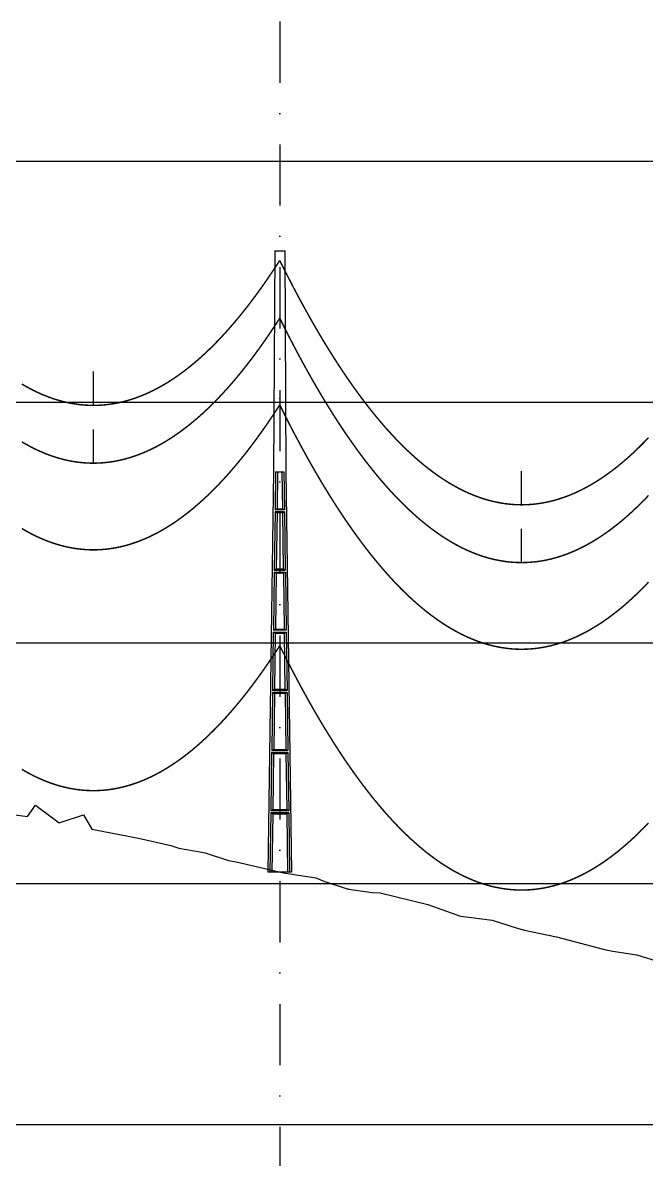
# Model space of a CAD drawing. Header units: metres. Extents: x -121 to 9872, y 3505 to 10721.
# Drawn here: x 3077.9 to 3207.4, y 6569.7 to 6805.7 of the extents above; entities that cross this region are included whole.
import ezdxf

# ---------------------------------------------------------------- set-up
doc = ezdxf.new("R2010")
doc.units = ezdxf.units.M
doc.header["$PDMODE"] = 2
doc.linetypes.add('DASHDOT', pattern=[25.4, 12.7, -6.35, 0, -6.35])
doc.linetypes.add('DASHED', pattern=[0.75, 0.5, -0.25])
for name, color, linetype in [('C-ROAD-PROF', 2, 'DASHED'), ('CON-EOL- FO', 101, 'Continuous'), ('CON-EOL- PROJEÇÃO', 22, 'Continuous'), ('CON-EOL-CA ARBUTUS', 144, 'Continuous'), ('cotas', 7, 'Continuous'), ('GRID', 253, 'Continuous'), ('POSTE DT', 7, 'Continuous')]:
    doc.layers.add(name, color=color, linetype=linetype)
doc.styles.get("Standard").update_dxf_attribs({"font": 'arial.ttf'})
doc.dimstyles.new('ISO-25', dxfattribs={"dimtxt": 2.5, "dimasz": 2.5, "dimexe": 1.25, "dimexo": 0.625, "dimtad": 1, "dimzin": 1, "dimtxsty": 'Standard', "dimcen": 2.5, "dimaunit": 1, "dimadec": 3, "dimazin": 3, "dimtfac": 1, "dimtmove": 0, "dimatfit": 3, "dimfxlon": 1, "dimarcsym": 0})

# ---------------------------------------------------------------- blocks, each defined once
blk = doc.blocks.new('*U10')
at = {"layer": 'POSTE DT', "extrusion": (0, 1, 0)}
for p, q in [((-3.31, 406.59), (-4.05, 262)), ((-3.31, 406.59), (3.31, 406.59)), ((3.31, 406.59), (4.06, 262)), ((-4.05, 262), (-7.72, 0)), ((-4.05, 262), (-4.05, 262)), ((-2.73, 262), (-3.08, 237.05)), ((-2.73, 262), (2.75, 262)), ((-1.42, 262), (-1.77, 237.57)), ((1.43, 262), (1.77, 237.57)), ((2.75, 262), (3.1, 237.05)), ((4.06, 262), (7.72, 0)), ((-3.1, 235.74), (-3.63, 197.65)), ((3.11, 235.73), (-3.1, 235.74)), ((3.1, 237.05), (-3.08, 237.05)), ((-1.8, 235.21), (-2.32, 198.19)), ((1.8, 235.21), (2.32, 198.19)), ((3.11, 235.73), (3.65, 197.65)), ((-3.65, 196.34), (-4.19, 158.25)), ((-2.35, 195.8), (-2.87, 158.8)), ((2.35, 195.8), (2.87, 158.8)), ((3.66, 196.34), (4.2, 158.25)), ((-4.21, 156.94), (-4.74, 118.85)), ((-2.9, 156.39), (-3.42, 119.41)), ((2.91, 156.39), (3.42, 119.41)), ((4.21, 156.94), (4.75, 118.85)), ((-4.76, 117.54), (-5.29, 79.45)), ((4.77, 117.54), (-4.76, 117.54)), ((4.75, 118.85), (-4.74, 118.85)), ((-3.46, 116.98), (-3.97, 80.02)), ((3.46, 116.98), (3.98, 80.02)), ((4.77, 117.54), (5.3, 79.45)), ((-5.31, 78.14), (-5.85, 40.06)), ((5.32, 78.14), (-5.31, 78.14)), ((5.3, 79.45), (-5.29, 79.45)), ((-4.01, 77.57), (-4.53, 40.63)), ((4.01, 77.57), (4.53, 40.63)), ((5.32, 78.14), (5.85, 40.06)), ((-5.86, 38.74), (-6.41, 0)), ((5.87, 38.74), (-5.86, 38.74)), ((5.85, 40.06), (-5.85, 40.06)), ((-4.56, 38.17), (-5.1, 0)), ((4.56, 38.17), (5.1, 0)), ((5.87, 38.74), (6.41, 0)), ((-6.41, 0), (-7.72, 0)), ((-5.1, 0), (-6.41, 0)), ((5.1, 0), (-5.1, 0)), ((6.41, 0), (5.1, 0)), ((7.72, 0), (6.41, 0))]:
    blk.add_line(p, q, dxfattribs=at)
at = {"layer": 'POSTE DT', "ltscale": 3}
for points in [[(-3.65, 196.34), (3.66, 196.34)], [(-3.63, 197.65), (3.65, 197.65)], [(-4.21, 156.94), (4.21, 156.94)], [(4.2, 158.25), (-4.19, 158.25)]]:
    blk.add_lwpolyline(points, dxfattribs=at)
at = {"layer": 'POSTE DT'}
for points, knots in [([(0.25, 309.94), (0.25, 309.93), (0.25, 309.93), (0.25, 309.92), (0.25, 309.91), (0.25, 309.9), (0.25, 309.89), (0.24, 309.85), (0.22, 309.82), (0.19, 309.77), (0.16, 309.74), (0.11, 309.71), (0.08, 309.7), (0.01, 309.68), (-0.02, 309.68), (-0.08, 309.7), (-0.11, 309.71), (-0.16, 309.74), (-0.18, 309.76), (-0.21, 309.8), (-0.22, 309.82), (-0.24, 309.85), (-0.24, 309.87), (-0.25, 309.89), (-0.25, 309.9), (-0.25, 309.92), (-0.25, 309.92), (-0.25, 309.93), (-0.25, 309.94), (-0.25, 309.95), (-0.25, 309.95), (-0.25, 309.96), (-0.25, 309.97), (-0.24, 310), (-0.23, 310.02), (-0.21, 310.07), (-0.2, 310.09), (-0.15, 310.14), (-0.13, 310.15), (-0.07, 310.18), (-0.03, 310.19), (0.03, 310.19), (0.06, 310.18), (0.12, 310.16), (0.14, 310.14), (0.18, 310.11), (0.2, 310.09), (0.21, 310.06), (0.22, 310.05), (0.23, 310.04), (0.24, 310.01), (0.24, 309.99), (0.25, 309.97), (0.25, 309.96), (0.25, 309.95), (0.25, 309.94), (0.25, 309.94), (0.25, 309.94), (0.25, 309.94)], [-54.728303, -54.728303, -54.728303, -54.728303, -54.309038, -54.309038, -53.647169, -53.647169, -52.532885, -52.532885, -48.86224, -48.86224, -45.282765, -45.282765, -41.52867, -41.52867, -37.867486, -37.867486, -34.454589, -34.454589, -31.301423, -31.301423, -28.48103, -28.48103, -26.961755, -26.961755, -25.7544, -25.7544, -25.136228, -25.136228, -24.64409, -24.64409, -24.094201, -24.094201, -23.191199, -23.191199, -20.494482, -20.494482, -17.342863, -17.342863, -13.645538, -13.645538, -9.835989, -9.835989, -6.296781, -6.296781, -3.005029, -3.005029, 0, 0, 0, 1.527594, 1.527594, 3.697216, 3.697216, 4.489727, 4.489727, 5.01438, 5.01438, 5.095313, 5.095313, 5.095313, 5.095313]), ([(-3.1, 235.74), (-2.88, 235.65), (-2.67, 235.56), (-2.23, 235.39), (-2.02, 235.3), (-1.8, 235.21)], [0.055576, 0.055576, 0.055576, 0.055576, 56.767409, 56.767409, 113.50757, 113.50757, 113.50757, 113.50757]), ([(-1.77, 237.57), (-1.99, 237.49), (-2.21, 237.4), (-2.64, 237.22), (-2.86, 237.14), (-3.08, 237.05)], [0, 0, 0, 0, 56.660495, 56.660495, 113.412826, 113.412826, 113.412826, 113.412826]), ([(-1.8, 235.21), (-1.2, 235.21), (-0.6, 235.21), (0.6, 235.21), (1.2, 235.21), (1.8, 235.21)], [0, 0, 0, 0, 68.567797, 68.567797, 137.136247, 137.136247, 137.136247, 137.136247]), ([(1.77, 237.57), (1.18, 237.57), (0.59, 237.57), (-0.59, 237.57), (-1.18, 237.57), (-1.77, 237.57)], [0, 0, 0, 0, 67.306894, 67.306894, 134.614447, 134.614447, 134.614447, 134.614447]), ([(3.1, 237.05), (2.87, 237.14), (2.65, 237.23), (2.21, 237.4), (1.99, 237.49), (1.77, 237.57)], [0, 0, 0, 0, 56.738948, 56.738948, 113.38731, 113.38731, 113.38731, 113.38731]), ([(1.8, 235.21), (2.02, 235.3), (2.24, 235.38), (2.68, 235.56), (2.89, 235.65), (3.11, 235.73)], [0, 0, 0, 0, 56.845349, 56.845349, 113.599799, 113.599799, 113.599799, 113.599799]), ([(-3.65, 196.34), (-3.43, 196.25), (-3.22, 196.16), (-2.78, 195.98), (-2.57, 195.89), (-2.35, 195.8)], [0.054307, 0.054307, 0.054307, 0.054307, 63.527131, 63.527131, 127.063246, 127.063246, 127.063246, 127.063246]), ([(-2.32, 198.19), (-2.54, 198.1), (-2.76, 198.01), (-3.2, 197.83), (-3.41, 197.74), (-3.63, 197.65)], [0, 0, 0, 0, 63.412073, 63.412073, 126.777421, 126.777421, 126.777421, 126.777421]), ([(-2.35, 195.8), (-1.57, 195.8), (-0.78, 195.8), (0.79, 195.8), (1.57, 195.8), (2.35, 195.8)], [0, 0, 0, 0, 89.585713, 89.585713, 179.17191, 179.17191, 179.17191, 179.17191]), ([(2.32, 198.19), (1.55, 198.19), (0.77, 198.19), (-0.77, 198.19), (-1.55, 198.19), (-2.32, 198.19)], [0, 0, 0, 0, 88.31008, 88.31008, 176.620652, 176.620652, 176.620652, 176.620652]), ([(3.65, 197.65), (3.43, 197.74), (3.2, 197.83), (2.76, 198.01), (2.54, 198.1), (2.32, 198.19)], [0, 0, 0, 0, 63.488119, 63.488119, 126.880939, 126.880939, 126.880939, 126.880939]), ([(2.35, 195.8), (2.57, 195.89), (2.79, 195.98), (3.23, 196.16), (3.45, 196.25), (3.66, 196.34)], [0, 0, 0, 0, 63.60246, 63.60246, 127.109696, 127.109696, 127.109696, 127.109696]), ([(-4.21, 156.94), (-3.99, 156.85), (-3.77, 156.75), (-3.34, 156.57), (-3.12, 156.48), (-2.9, 156.39)], [0.053423, 0.053423, 0.053423, 0.053423, 70.429742, 70.429742, 140.90167, 140.90167, 140.90167, 140.90167]), ([(-2.87, 158.8), (-3.09, 158.71), (-3.31, 158.62), (-3.75, 158.43), (-3.97, 158.34), (-4.19, 158.25)], [0, 0, 0, 0, 70.301707, 70.301707, 140.590947, 140.590947, 140.590947, 140.590947]), ([(-2.9, 156.39), (-1.94, 156.39), (-0.97, 156.39), (0.97, 156.39), (1.94, 156.39), (2.91, 156.39)], [0, 0, 0, 0, 110.60219, 110.60219, 221.20473, 221.20473, 221.20473, 221.20473]), ([(2.87, 158.8), (1.92, 158.8), (0.96, 158.8), (-0.96, 158.8), (-1.91, 158.8), (-2.87, 158.8)], [0, 0, 0, 0, 109.314454, 109.314454, 218.629264, 218.629264, 218.629264, 218.629264]), ([(4.2, 158.25), (3.98, 158.34), (3.76, 158.44), (3.31, 158.62), (3.09, 158.71), (2.87, 158.8)], [0, 0, 0, 0, 70.379198, 70.379198, 140.659718, 140.659718, 140.659718, 140.659718]), ([(2.91, 156.39), (3.12, 156.48), (3.34, 156.57), (3.78, 156.75), (4, 156.85), (4.21, 156.94)], [0, 0, 0, 0, 70.506649, 70.506649, 140.914701, 140.914701, 140.914701, 140.914701]), ([(-3.42, 119.41), (-3.64, 119.32), (-3.86, 119.23), (-4.3, 119.04), (-4.52, 118.95), (-4.74, 118.85)], [0, 0, 0, 0, 77.299547, 77.299547, 154.618634, 154.618634, 154.618634, 154.618634]), ([(3.42, 119.41), (2.28, 119.41), (1.14, 119.41), (-1.14, 119.41), (-2.28, 119.41), (-3.42, 119.41)], [0, 0, 0, 0, 130.319901, 130.319901, 260.640046, 260.640046, 260.640046, 260.640046]), ([(4.75, 118.85), (4.53, 118.95), (4.31, 119.04), (3.87, 119.23), (3.64, 119.32), (3.42, 119.41)], [0, 0, 0, 0, 77.381597, 77.381597, 154.66183, 154.66183, 154.66183, 154.66183]), ([(-4.76, 117.54), (-4.54, 117.45), (-4.32, 117.35), (-3.89, 117.17), (-3.67, 117.07), (-3.46, 116.98)], [0.052784, 0.052784, 0.052784, 0.052784, 77.438432, 77.438432, 154.950301, 154.950301, 154.950301, 154.950301]), ([(-3.46, 116.98), (-2.3, 116.98), (-1.15, 116.98), (1.15, 116.98), (2.31, 116.98), (3.46, 116.98)], [0, 0, 0, 0, 131.617604, 131.617604, 263.235447, 263.235447, 263.235447, 263.235447]), ([(3.46, 116.98), (3.68, 117.07), (3.89, 117.17), (4.33, 117.35), (4.55, 117.45), (4.77, 117.54)], [0, 0, 0, 0, 77.520013, 77.520013, 154.938747, 154.938747, 154.938747, 154.938747]), ([(-5.31, 78.14), (-5.09, 78.05), (-4.88, 77.95), (-4.44, 77.76), (-4.23, 77.67), (-4.01, 77.57)], [0.052308, 0.052308, 0.052308, 0.052308, 84.527725, 84.527725, 169.158824, 169.158824, 169.158824, 169.158824]), ([(-3.97, 80.02), (-4.19, 79.93), (-4.41, 79.83), (-4.85, 79.64), (-5.07, 79.55), (-5.29, 79.45)], [0, 0, 0, 0, 84.379671, 84.379671, 168.809376, 168.809376, 168.809376, 168.809376]), ([(-4.01, 77.57), (-2.67, 77.57), (-1.34, 77.57), (1.34, 77.57), (2.67, 77.57), (4.01, 77.57)], [0, 0, 0, 0, 152.632212, 152.632212, 305.264569, 305.264569, 305.264569, 305.264569]), ([(3.98, 80.02), (2.65, 80.02), (1.33, 80.02), (-1.32, 80.02), (-2.65, 80.02), (-3.97, 80.02)], [0, 0, 0, 0, 151.326157, 151.326157, 302.652465, 302.652465, 302.652465, 302.652465]), ([(5.3, 79.45), (5.08, 79.55), (4.86, 79.64), (4.42, 79.83), (4.2, 79.93), (3.98, 80.02)], [0, 0, 0, 0, 84.46863, 84.46863, 168.833721, 168.833721, 168.833721, 168.833721]), ([(4.01, 77.57), (4.23, 77.67), (4.45, 77.76), (4.88, 77.95), (5.1, 78.05), (5.32, 78.14)], [0, 0, 0, 0, 84.616316, 84.616316, 169.129178, 169.129178, 169.129178, 169.129178]), ([(-5.86, 38.74), (-5.65, 38.65), (-5.43, 38.55), (-5, 38.36), (-4.78, 38.26), (-4.56, 38.17)], [0.026524, 0.026524, 0.026524, 0.026524, 91.679563, 91.679563, 183.466041, 183.466041, 183.466041, 183.466041]), ([(-4.53, 40.63), (-4.75, 40.53), (-4.97, 40.44), (-5.41, 40.25), (-5.63, 40.15), (-5.85, 40.06)], [0, 0, 0, 0, 91.523648, 91.523648, 183.126775, 183.126775, 183.126775, 183.126775]), ([(-4.56, 38.17), (-3.04, 38.17), (-1.52, 38.17), (1.52, 38.17), (3.04, 38.17), (4.56, 38.17)], [0, 0, 0, 0, 173.646192, 173.646192, 347.292451, 347.292451, 347.292451, 347.292451]), ([(4.53, 40.63), (3.02, 40.63), (1.51, 40.63), (-1.51, 40.63), (-3.02, 40.63), (-4.53, 40.63)], [0, 0, 0, 0, 172.33304, 172.33304, 344.666151, 344.666151, 344.666151, 344.666151]), ([(5.85, 40.06), (5.63, 40.15), (5.41, 40.25), (4.97, 40.44), (4.75, 40.53), (4.53, 40.63)], [0, 0, 0, 0, 91.621326, 91.621326, 183.137324, 183.137324, 183.137324, 183.137324]), ([(4.56, 38.17), (4.78, 38.26), (5, 38.36), (5.43, 38.55), (5.65, 38.65), (5.87, 38.74)], [0, 0, 0, 0, 91.776928, 91.776928, 183.448614, 183.448614, 183.448614, 183.448614])]:
    blk.add_open_spline(points, degree=3, knots=knots, dxfattribs=at)
blk = doc.blocks.new('*D357')
at = {"layer": 'cotas', "color": 0, "lineweight": -2, "transparency": 16777216}
for p, q in [((3042.28, 6832.01), (3042.28, 6834.26)), ((3044.78, 6833.01), (3128.78, 6833.01)), ((3131.28, 6832.01), (3131.28, 6834.26))]:
    blk.add_line(p, q, dxfattribs=at)
at = {"layer": 'cotas', "color": 0, "transparency": 16777216}
for points in [[(3044.78, 6833.42), (3044.78, 6832.59), (3042.28, 6833.01)], [(3128.78, 6833.42), (3128.78, 6832.59), (3131.28, 6833.01)]]:
    blk.add_solid(points, dxfattribs=at)
at = {"layer": 'Defpoints', "color": 0, "transparency": 16777216}
for p in [(3131.28, 6833.01), (3042.28, 6779.12), (3131.28, 6760.92)]:
    blk.add_point(p, dxfattribs=at)
at = {"layer": 'cotas', "color": 0, "transparency": 16777216, "insert": (3086.78, 6834.91), "char_height": 2.5, "attachment_point": 5}
blk.add_mtext('89.00', dxfattribs=at)
blk = doc.blocks.new('*D358')
at = {"layer": 'cotas', "color": 0, "lineweight": -2, "transparency": 16777216}
for p, q in [((3131.28, 6816.43), (3131.28, 6818.68)), ((3220.28, 6816.43), (3220.28, 6818.68)), ((3133.78, 6817.43), (3217.78, 6817.43))]:
    blk.add_line(p, q, dxfattribs=at)
at = {"layer": 'cotas', "color": 0, "transparency": 16777216}
for points in [[(3133.78, 6817.85), (3133.78, 6817.01), (3131.28, 6817.43)], [(3217.78, 6817.85), (3217.78, 6817.01), (3220.28, 6817.43)]]:
    blk.add_solid(points, dxfattribs=at)
at = {"layer": 'Defpoints', "color": 0, "transparency": 16777216}
for p in [(3220.28, 6817.43), (3131.28, 6790.11), (3220.28, 6779.08)]:
    blk.add_point(p, dxfattribs=at)
at = {"layer": 'cotas', "color": 0, "transparency": 16777216, "insert": (3175.78, 6819.33), "char_height": 2.5, "attachment_point": 5}
blk.add_mtext('89.00', dxfattribs=at)

msp = doc.modelspace()

# ---------------------------------------------------------------- linework, layer by layer
at = {"layer": 'C-ROAD-PROF', "color": 0, "linetype": 'Continuous', "lineweight": -3}
msp.add_lwpolyline([(3072.168, 6641.831), (3078.86, 6640.894), (3080.52, 6643.273), (3085.484, 6639.611), (3090.528, 6641.261), (3092.227, 6638.298), (3101.938, 6636.399), (3108.638, 6634.915), (3110.351, 6634.342), (3115.091, 6633.539), (3115.437, 6633.448), (3115.788, 6633.364), (3120.64, 6631.758), (3122.227, 6631.503), (3132.062, 6629.197), (3138.785, 6628.209), (3140.411, 6627.486), (3145.31, 6625.913), (3145.467, 6625.874), (3145.624, 6625.838), (3150.475, 6625.101), (3152.156, 6625.041), (3162.042, 6622.673), (3168.842, 6620.244), (3170.534, 6619.989), (3175.402, 6619.391), (3180.415, 6617.819), (3182.115, 6617.329), (3188.797, 6615.932), (3198.776, 6613.293), (3200.451, 6612.929), (3205.427, 6612.2), (3205.447, 6612.194), (3205.457, 6612.191), (3205.487, 6612.186), (3210.376, 6610.634)], dxfattribs=at)
at = {"layer": 'CON-EOL- FO', "lineweight": 30, "const_width": 0.3}
msp.add_lwpolyline([(3077.705, 6700.711), (3078.148, 6700.451), (3078.591, 6700.199), (3079.034, 6699.955), (3079.476, 6699.718), (3079.919, 6699.49), (3080.362, 6699.269), (3080.805, 6699.056), (3081.248, 6698.852), (3081.69, 6698.655), (3082.133, 6698.466), (3082.576, 6698.284), (3083.019, 6698.111), (3083.461, 6697.945), (3083.904, 6697.788), (3084.347, 6697.638), (3084.79, 6697.496), (3085.233, 6697.362), (3085.675, 6697.236), (3086.118, 6697.117), (3086.561, 6697.007), (3087.004, 6696.904), (3087.447, 6696.809), (3087.889, 6696.722), (3088.332, 6696.643), (3088.775, 6696.572), (3089.218, 6696.509), (3089.66, 6696.453), (3090.103, 6696.406), (3090.546, 6696.366), (3090.989, 6696.334), (3091.432, 6696.31), (3091.874, 6696.294), (3092.317, 6696.285), (3092.76, 6696.285), (3093.203, 6696.292), (3093.646, 6696.308), (3094.088, 6696.331), (3094.531, 6696.362), (3094.974, 6696.4), (3095.417, 6696.447), (3095.859, 6696.502), (3096.302, 6696.564), (3096.745, 6696.634), (3097.188, 6696.712), (3097.631, 6696.798), (3098.073, 6696.892), (3098.516, 6696.994), (3098.959, 6697.103), (3099.402, 6697.221), (3099.845, 6697.346), (3100.287, 6697.479), (3100.73, 6697.62), (3101.173, 6697.769), (3101.616, 6697.926), (3102.058, 6698.09), (3102.501, 6698.263), (3102.944, 6698.443), (3103.387, 6698.631), (3103.83, 6698.827), (3104.272, 6699.031), (3104.715, 6699.243), (3105.158, 6699.462), (3105.601, 6699.69), (3106.044, 6699.925), (3106.486, 6700.169), (3106.929, 6700.42), (3107.372, 6700.679), (3107.815, 6700.945), (3108.257, 6701.22), (3108.7, 6701.503), (3109.143, 6701.793), (3109.586, 6702.092), (3110.029, 6702.398), (3110.471, 6702.712), (3110.914, 6703.034), (3111.357, 6703.364), (3111.8, 6703.701), (3112.243, 6704.047), (3112.685, 6704.401), (3113.128, 6704.762), (3113.571, 6705.131), (3114.014, 6705.508), (3114.456, 6705.893), (3114.899, 6706.286), (3115.342, 6706.687), (3115.785, 6707.096), (3116.228, 6707.512), (3116.67, 6707.937), (3117.113, 6708.369), (3117.556, 6708.81), (3117.999, 6709.258), (3118.442, 6709.714), (3118.884, 6710.178), (3119.327, 6710.65), (3119.77, 6711.129), (3120.213, 6711.617), (3120.655, 6712.113), (3121.098, 6712.616), (3121.541, 6713.128), (3121.984, 6713.647), (3122.427, 6714.174), (3122.869, 6714.709), (3123.312, 6715.252), (3123.755, 6715.803), (3124.198, 6716.362), (3124.641, 6716.929), (3125.083, 6717.504), (3125.526, 6718.087), (3125.969, 6718.677), (3126.412, 6719.276), (3126.854, 6719.882), (3127.297, 6720.496), (3127.74, 6721.119), (3128.183, 6721.749), (3128.626, 6722.387), (3129.068, 6723.033), (3129.511, 6723.687), (3129.954, 6724.349), (3130.397, 6725.019), (3130.84, 6725.697), (3131.282, 6726.383)], dxfattribs=at)
at = {"layer": 'CON-EOL- FO', "const_width": 0.3}
msp.add_lwpolyline([(3131.282, 6726.383), (3131.725, 6725.49), (3132.168, 6724.604), (3132.611, 6723.727), (3133.053, 6722.857), (3133.496, 6721.996), (3133.939, 6721.142), (3134.382, 6720.297), (3134.825, 6719.459), (3135.267, 6718.63), (3135.71, 6717.808), (3136.153, 6716.995), (3136.596, 6716.189), (3137.039, 6715.392), (3137.481, 6714.602), (3137.924, 6713.821), (3138.367, 6713.047), (3138.81, 6712.281), (3139.252, 6711.524), (3139.695, 6710.774), (3140.138, 6710.032), (3140.581, 6709.299), (3141.024, 6708.573), (3141.466, 6707.855), (3141.909, 6707.145), (3142.352, 6706.443), (3142.795, 6705.75), (3143.238, 6705.064), (3143.68, 6704.386), (3144.123, 6703.715), (3144.566, 6703.053), (3145.009, 6702.399), (3145.451, 6701.753), (3145.894, 6701.115), (3146.337, 6700.484), (3146.78, 6699.862), (3147.223, 6699.247), (3147.665, 6698.641), (3148.108, 6698.042), (3148.551, 6697.451), (3148.994, 6696.869), (3149.437, 6696.294), (3149.879, 6695.727), (3150.322, 6695.168), (3150.765, 6694.617), (3151.208, 6694.073), (3151.65, 6693.538), (3152.093, 6693.011), (3152.536, 6692.491), (3152.979, 6691.98), (3153.422, 6691.476), (3153.864, 6690.981), (3154.307, 6690.493), (3154.75, 6690.013), (3155.193, 6689.541), (3155.636, 6689.077), (3156.078, 6688.621), (3156.521, 6688.172), (3156.964, 6687.732), (3157.407, 6687.299), (3157.849, 6686.875), (3158.292, 6686.458), (3158.735, 6686.049), (3159.178, 6685.648), (3159.621, 6685.255), (3160.063, 6684.87), (3160.506, 6684.493), (3160.949, 6684.124), (3161.392, 6683.762), (3161.835, 6683.408), (3162.277, 6683.063), (3162.72, 6682.725), (3163.163, 6682.395), (3163.606, 6682.073), (3164.048, 6681.759), (3164.491, 6681.452), (3164.934, 6681.154), (3165.377, 6680.863), (3165.82, 6680.58), (3166.262, 6680.306), (3166.705, 6680.039), (3167.148, 6679.78), (3167.591, 6679.528), (3168.034, 6679.285), (3168.476, 6679.05), (3168.919, 6678.822), (3169.362, 6678.602), (3169.805, 6678.39), (3170.248, 6678.186), (3170.69, 6677.99), (3171.133, 6677.802), (3171.576, 6677.621), (3172.019, 6677.449), (3172.461, 6677.284), (3172.904, 6677.127), (3173.347, 6676.978), (3173.79, 6676.837), (3174.233, 6676.704), (3174.675, 6676.579), (3175.118, 6676.461), (3175.561, 6676.351), (3176.004, 6676.25), (3176.447, 6676.156), (3176.889, 6676.07), (3177.332, 6675.991), (3177.775, 6675.921), (3178.218, 6675.859), (3178.66, 6675.804), (3179.103, 6675.757), (3179.546, 6675.718), (3179.989, 6675.687), (3180.432, 6675.664), (3180.874, 6675.649), (3181.317, 6675.641), (3181.76, 6675.641), (3182.203, 6675.65), (3182.646, 6675.666), (3183.088, 6675.69), (3183.531, 6675.722), (3183.974, 6675.761), (3184.417, 6675.809), (3184.859, 6675.864), (3185.302, 6675.927), (3185.745, 6675.998), (3186.188, 6676.077), (3186.631, 6676.164), (3187.073, 6676.259), (3187.516, 6676.361), (3187.959, 6676.472), (3188.402, 6676.59), (3188.845, 6676.716), (3189.287, 6676.85), (3189.73, 6676.992), (3190.173, 6677.141), (3190.616, 6677.299), (3191.058, 6677.464), (3191.501, 6677.638), (3191.944, 6677.819), (3192.387, 6678.008), (3192.83, 6678.205), (3193.272, 6678.409), (3193.715, 6678.622), (3194.158, 6678.843), (3194.601, 6679.071), (3195.044, 6679.307), (3195.486, 6679.551), (3195.929, 6679.803), (3196.372, 6680.063), (3196.815, 6680.331), (3197.257, 6680.606), (3197.7, 6680.89), (3198.143, 6681.181), (3198.586, 6681.48), (3199.029, 6681.787), (3199.471, 6682.102), (3199.914, 6682.425), (3200.357, 6682.756), (3200.8, 6683.094), (3201.243, 6683.441), (3201.685, 6683.795), (3202.128, 6684.157), (3202.571, 6684.527), (3203.014, 6684.905), (3203.456, 6685.291), (3203.899, 6685.685), (3204.342, 6686.087), (3204.785, 6686.496), (3205.228, 6686.914), (3205.67, 6687.339), (3206.113, 6687.772), (3206.556, 6688.213), (3206.999, 6688.662), (3207.442, 6689.119), (3207.884, 6689.584)], dxfattribs=at)
at = {"layer": 'CON-EOL- PROJEÇÃO', "lineweight": 30, "const_width": 0.3}
for points in [[(3077.705, 6650.711), (3078.148, 6650.451), (3078.591, 6650.199), (3079.034, 6649.955), (3079.476, 6649.718), (3079.919, 6649.49), (3080.362, 6649.269), (3080.805, 6649.056), (3081.248, 6648.852), (3081.69, 6648.655), (3082.133, 6648.466), (3082.576, 6648.284), (3083.019, 6648.111), (3083.461, 6647.945), (3083.904, 6647.788), (3084.347, 6647.638), (3084.79, 6647.496), (3085.233, 6647.362), (3085.675, 6647.236), (3086.118, 6647.117), (3086.561, 6647.007), (3087.004, 6646.904), (3087.447, 6646.809), (3087.889, 6646.722), (3088.332, 6646.643), (3088.775, 6646.572), (3089.218, 6646.509), (3089.66, 6646.453), (3090.103, 6646.406), (3090.546, 6646.366), (3090.989, 6646.334), (3091.432, 6646.31), (3091.874, 6646.294), (3092.317, 6646.285), (3092.76, 6646.285), (3093.203, 6646.292), (3093.646, 6646.308), (3094.088, 6646.331), (3094.531, 6646.362), (3094.974, 6646.4), (3095.417, 6646.447), (3095.859, 6646.502), (3096.302, 6646.564), (3096.745, 6646.634), (3097.188, 6646.712), (3097.631, 6646.798), (3098.073, 6646.892), (3098.516, 6646.994), (3098.959, 6647.103), (3099.402, 6647.221), (3099.845, 6647.346), (3100.287, 6647.479), (3100.73, 6647.62), (3101.173, 6647.769), (3101.616, 6647.926), (3102.058, 6648.09), (3102.501, 6648.263), (3102.944, 6648.443), (3103.387, 6648.631), (3103.83, 6648.827), (3104.272, 6649.031), (3104.715, 6649.243), (3105.158, 6649.462), (3105.601, 6649.69), (3106.044, 6649.925), (3106.486, 6650.169), (3106.929, 6650.42), (3107.372, 6650.679), (3107.815, 6650.945), (3108.257, 6651.22), (3108.7, 6651.503), (3109.143, 6651.793), (3109.586, 6652.092), (3110.029, 6652.398), (3110.471, 6652.712), (3110.914, 6653.034), (3111.357, 6653.364), (3111.8, 6653.701), (3112.243, 6654.047), (3112.685, 6654.401), (3113.128, 6654.762), (3113.571, 6655.131), (3114.014, 6655.508), (3114.456, 6655.893), (3114.899, 6656.286), (3115.342, 6656.687), (3115.785, 6657.096), (3116.228, 6657.512), (3116.67, 6657.937), (3117.113, 6658.369), (3117.556, 6658.81), (3117.999, 6659.258), (3118.442, 6659.714), (3118.884, 6660.178), (3119.327, 6660.65), (3119.77, 6661.129), (3120.213, 6661.617), (3120.655, 6662.113), (3121.098, 6662.616), (3121.541, 6663.128), (3121.984, 6663.647), (3122.427, 6664.174), (3122.869, 6664.709), (3123.312, 6665.252), (3123.755, 6665.803), (3124.198, 6666.362), (3124.641, 6666.929), (3125.083, 6667.504), (3125.526, 6668.087), (3125.969, 6668.677), (3126.412, 6669.276), (3126.854, 6669.882), (3127.297, 6670.496), (3127.74, 6671.119), (3128.183, 6671.749), (3128.626, 6672.387), (3129.068, 6673.033), (3129.511, 6673.687), (3129.954, 6674.349), (3130.397, 6675.019), (3130.84, 6675.697), (3131.282, 6676.383)], [(3131.282, 6676.383), (3131.725, 6675.49), (3132.168, 6674.604), (3132.611, 6673.727), (3133.053, 6672.857), (3133.496, 6671.996), (3133.939, 6671.142), (3134.382, 6670.297), (3134.825, 6669.459), (3135.267, 6668.63), (3135.71, 6667.808), (3136.153, 6666.995), (3136.596, 6666.189), (3137.039, 6665.392), (3137.481, 6664.602), (3137.924, 6663.821), (3138.367, 6663.047), (3138.81, 6662.281), (3139.252, 6661.524), (3139.695, 6660.774), (3140.138, 6660.032), (3140.581, 6659.299), (3141.024, 6658.573), (3141.466, 6657.855), (3141.909, 6657.145), (3142.352, 6656.443), (3142.795, 6655.75), (3143.238, 6655.064), (3143.68, 6654.386), (3144.123, 6653.715), (3144.566, 6653.053), (3145.009, 6652.399), (3145.451, 6651.753), (3145.894, 6651.115), (3146.337, 6650.484), (3146.78, 6649.862), (3147.223, 6649.247), (3147.665, 6648.641), (3148.108, 6648.042), (3148.551, 6647.451), (3148.994, 6646.869), (3149.437, 6646.294), (3149.879, 6645.727), (3150.322, 6645.168), (3150.765, 6644.617), (3151.208, 6644.073), (3151.65, 6643.538), (3152.093, 6643.011), (3152.536, 6642.491), (3152.979, 6641.98), (3153.422, 6641.476), (3153.864, 6640.981), (3154.307, 6640.493), (3154.75, 6640.013), (3155.193, 6639.541), (3155.636, 6639.077), (3156.078, 6638.621), (3156.521, 6638.172), (3156.964, 6637.732), (3157.407, 6637.299), (3157.849, 6636.875), (3158.292, 6636.458), (3158.735, 6636.049), (3159.178, 6635.648), (3159.621, 6635.255), (3160.063, 6634.87), (3160.506, 6634.493), (3160.949, 6634.124), (3161.392, 6633.762), (3161.835, 6633.408), (3162.277, 6633.063), (3162.72, 6632.725), (3163.163, 6632.395), (3163.606, 6632.073), (3164.048, 6631.759), (3164.491, 6631.452), (3164.934, 6631.154), (3165.377, 6630.863), (3165.82, 6630.58), (3166.262, 6630.306), (3166.705, 6630.039), (3167.148, 6629.78), (3167.591, 6629.528), (3168.034, 6629.285), (3168.476, 6629.05), (3168.919, 6628.822), (3169.362, 6628.602), (3169.805, 6628.39), (3170.248, 6628.186), (3170.69, 6627.99), (3171.133, 6627.802), (3171.576, 6627.621), (3172.019, 6627.449), (3172.461, 6627.284), (3172.904, 6627.127), (3173.347, 6626.978), (3173.79, 6626.837), (3174.233, 6626.704), (3174.675, 6626.579), (3175.118, 6626.461), (3175.561, 6626.351), (3176.004, 6626.25), (3176.447, 6626.156), (3176.889, 6626.07), (3177.332, 6625.991), (3177.775, 6625.921), (3178.218, 6625.859), (3178.66, 6625.804), (3179.103, 6625.757), (3179.546, 6625.718), (3179.989, 6625.687), (3180.432, 6625.664), (3180.874, 6625.649), (3181.317, 6625.641), (3181.76, 6625.641), (3182.203, 6625.65), (3182.646, 6625.666), (3183.088, 6625.69), (3183.531, 6625.722), (3183.974, 6625.761), (3184.417, 6625.809), (3184.859, 6625.864), (3185.302, 6625.927), (3185.745, 6625.998), (3186.188, 6626.077), (3186.631, 6626.164), (3187.073, 6626.259), (3187.516, 6626.361), (3187.959, 6626.472), (3188.402, 6626.59), (3188.845, 6626.716), (3189.287, 6626.85), (3189.73, 6626.992), (3190.173, 6627.141), (3190.616, 6627.299), (3191.058, 6627.464), (3191.501, 6627.638), (3191.944, 6627.819), (3192.387, 6628.008), (3192.83, 6628.205), (3193.272, 6628.409), (3193.715, 6628.622), (3194.158, 6628.843), (3194.601, 6629.071), (3195.044, 6629.307), (3195.486, 6629.551), (3195.929, 6629.803), (3196.372, 6630.063), (3196.815, 6630.331), (3197.257, 6630.606), (3197.7, 6630.89), (3198.143, 6631.181), (3198.586, 6631.48), (3199.029, 6631.787), (3199.471, 6632.102), (3199.914, 6632.425), (3200.357, 6632.756), (3200.8, 6633.094), (3201.243, 6633.441), (3201.685, 6633.795), (3202.128, 6634.157), (3202.571, 6634.527), (3203.014, 6634.905), (3203.456, 6635.291), (3203.899, 6635.685), (3204.342, 6636.087), (3204.785, 6636.496), (3205.228, 6636.914), (3205.67, 6637.339), (3206.113, 6637.772), (3206.556, 6638.213), (3206.999, 6638.662), (3207.442, 6639.119), (3207.884, 6639.584)]]:
    msp.add_lwpolyline(points, dxfattribs=at)
at = {"layer": 'CON-EOL-CA ARBUTUS'}
for p, q in [((3092.566, 6726.284), (3092.566, 6733.284)), ((3092.566, 6714.284), (3092.566, 6721.284)), ((3181.518, 6705.64), (3181.518, 6712.64)), ((3181.518, 6693.64), (3181.518, 6700.64))]:
    msp.add_line(p, q, dxfattribs=at)
at = {"layer": 'CON-EOL-CA ARBUTUS', "const_width": 0.3}
for points in [[(3077.705, 6730.711), (3078.148, 6730.451), (3078.591, 6730.199), (3079.034, 6729.955), (3079.476, 6729.718), (3079.919, 6729.49), (3080.362, 6729.269), (3080.805, 6729.056), (3081.248, 6728.852), (3081.69, 6728.655), (3082.133, 6728.466), (3082.576, 6728.284), (3083.019, 6728.111), (3083.461, 6727.945), (3083.904, 6727.788), (3084.347, 6727.638), (3084.79, 6727.496), (3085.233, 6727.362), (3085.675, 6727.236), (3086.118, 6727.117), (3086.561, 6727.007), (3087.004, 6726.904), (3087.447, 6726.809), (3087.889, 6726.722), (3088.332, 6726.643), (3088.775, 6726.572), (3089.218, 6726.509), (3089.66, 6726.453), (3090.103, 6726.406), (3090.546, 6726.366), (3090.989, 6726.334), (3091.432, 6726.31), (3091.874, 6726.294), (3092.317, 6726.285), (3092.76, 6726.285), (3093.203, 6726.292), (3093.646, 6726.308), (3094.088, 6726.331), (3094.531, 6726.362), (3094.974, 6726.4), (3095.417, 6726.447), (3095.859, 6726.502), (3096.302, 6726.564), (3096.745, 6726.634), (3097.188, 6726.712), (3097.631, 6726.798), (3098.073, 6726.892), (3098.516, 6726.994), (3098.959, 6727.103), (3099.402, 6727.221), (3099.845, 6727.346), (3100.287, 6727.479), (3100.73, 6727.62), (3101.173, 6727.769), (3101.616, 6727.926), (3102.058, 6728.09), (3102.501, 6728.263), (3102.944, 6728.443), (3103.387, 6728.631), (3103.83, 6728.827), (3104.272, 6729.031), (3104.715, 6729.243), (3105.158, 6729.462), (3105.601, 6729.69), (3106.044, 6729.925), (3106.486, 6730.169), (3106.929, 6730.42), (3107.372, 6730.679), (3107.815, 6730.945), (3108.257, 6731.22), (3108.7, 6731.503), (3109.143, 6731.793), (3109.586, 6732.092), (3110.029, 6732.398), (3110.471, 6732.712), (3110.914, 6733.034), (3111.357, 6733.364), (3111.8, 6733.701), (3112.243, 6734.047), (3112.685, 6734.401), (3113.128, 6734.762), (3113.571, 6735.131), (3114.014, 6735.508), (3114.456, 6735.893), (3114.899, 6736.286), (3115.342, 6736.687), (3115.785, 6737.096), (3116.228, 6737.512), (3116.67, 6737.937), (3117.113, 6738.369), (3117.556, 6738.81), (3117.999, 6739.258), (3118.442, 6739.714), (3118.884, 6740.178), (3119.327, 6740.65), (3119.77, 6741.129), (3120.213, 6741.617), (3120.655, 6742.113), (3121.098, 6742.616), (3121.541, 6743.128), (3121.984, 6743.647), (3122.427, 6744.174), (3122.869, 6744.709), (3123.312, 6745.252), (3123.755, 6745.803), (3124.198, 6746.362), (3124.641, 6746.929), (3125.083, 6747.504), (3125.526, 6748.087), (3125.969, 6748.677), (3126.412, 6749.276), (3126.854, 6749.882), (3127.297, 6750.496), (3127.74, 6751.119), (3128.183, 6751.749), (3128.626, 6752.387), (3129.068, 6753.033), (3129.511, 6753.687), (3129.954, 6754.349), (3130.397, 6755.019), (3130.84, 6755.697), (3131.282, 6756.383)], [(3131.282, 6756.383), (3131.725, 6755.49), (3132.168, 6754.604), (3132.611, 6753.727), (3133.053, 6752.857), (3133.496, 6751.996), (3133.939, 6751.142), (3134.382, 6750.297), (3134.825, 6749.459), (3135.267, 6748.63), (3135.71, 6747.808), (3136.153, 6746.995), (3136.596, 6746.189), (3137.039, 6745.392), (3137.481, 6744.602), (3137.924, 6743.821), (3138.367, 6743.047), (3138.81, 6742.281), (3139.252, 6741.524), (3139.695, 6740.774), (3140.138, 6740.032), (3140.581, 6739.299), (3141.024, 6738.573), (3141.466, 6737.855), (3141.909, 6737.145), (3142.352, 6736.443), (3142.795, 6735.75), (3143.238, 6735.064), (3143.68, 6734.386), (3144.123, 6733.715), (3144.566, 6733.053), (3145.009, 6732.399), (3145.451, 6731.753), (3145.894, 6731.115), (3146.337, 6730.484), (3146.78, 6729.862), (3147.223, 6729.247), (3147.665, 6728.641), (3148.108, 6728.042), (3148.551, 6727.451), (3148.994, 6726.869), (3149.437, 6726.294), (3149.879, 6725.727), (3150.322, 6725.168), (3150.765, 6724.617), (3151.208, 6724.073), (3151.65, 6723.538), (3152.093, 6723.011), (3152.536, 6722.491), (3152.979, 6721.98), (3153.422, 6721.476), (3153.864, 6720.981), (3154.307, 6720.493), (3154.75, 6720.013), (3155.193, 6719.541), (3155.636, 6719.077), (3156.078, 6718.621), (3156.521, 6718.172), (3156.964, 6717.732), (3157.407, 6717.299), (3157.849, 6716.875), (3158.292, 6716.458), (3158.735, 6716.049), (3159.178, 6715.648), (3159.621, 6715.255), (3160.063, 6714.87), (3160.506, 6714.493), (3160.949, 6714.124), (3161.392, 6713.762), (3161.835, 6713.408), (3162.277, 6713.063), (3162.72, 6712.725), (3163.163, 6712.395), (3163.606, 6712.073), (3164.048, 6711.759), (3164.491, 6711.452), (3164.934, 6711.154), (3165.377, 6710.863), (3165.82, 6710.58), (3166.262, 6710.306), (3166.705, 6710.039), (3167.148, 6709.78), (3167.591, 6709.528), (3168.034, 6709.285), (3168.476, 6709.05), (3168.919, 6708.822), (3169.362, 6708.602), (3169.805, 6708.39), (3170.248, 6708.186), (3170.69, 6707.99), (3171.133, 6707.802), (3171.576, 6707.621), (3172.019, 6707.449), (3172.461, 6707.284), (3172.904, 6707.127), (3173.347, 6706.978), (3173.79, 6706.837), (3174.233, 6706.704), (3174.675, 6706.579), (3175.118, 6706.461), (3175.561, 6706.351), (3176.004, 6706.25), (3176.447, 6706.156), (3176.889, 6706.07), (3177.332, 6705.991), (3177.775, 6705.921), (3178.218, 6705.859), (3178.66, 6705.804), (3179.103, 6705.757), (3179.546, 6705.718), (3179.989, 6705.687), (3180.432, 6705.664), (3180.874, 6705.649), (3181.317, 6705.641), (3181.76, 6705.641), (3182.203, 6705.65), (3182.646, 6705.666), (3183.088, 6705.69), (3183.531, 6705.722), (3183.974, 6705.761), (3184.417, 6705.809), (3184.859, 6705.864), (3185.302, 6705.927), (3185.745, 6705.998), (3186.188, 6706.077), (3186.631, 6706.164), (3187.073, 6706.259), (3187.516, 6706.361), (3187.959, 6706.472), (3188.402, 6706.59), (3188.845, 6706.716), (3189.287, 6706.85), (3189.73, 6706.992), (3190.173, 6707.141), (3190.616, 6707.299), (3191.058, 6707.464), (3191.501, 6707.638), (3191.944, 6707.819), (3192.387, 6708.008), (3192.83, 6708.205), (3193.272, 6708.409), (3193.715, 6708.622), (3194.158, 6708.843), (3194.601, 6709.071), (3195.044, 6709.307), (3195.486, 6709.551), (3195.929, 6709.803), (3196.372, 6710.063), (3196.815, 6710.331), (3197.257, 6710.606), (3197.7, 6710.89), (3198.143, 6711.181), (3198.586, 6711.48), (3199.029, 6711.787), (3199.471, 6712.102), (3199.914, 6712.425), (3200.357, 6712.756), (3200.8, 6713.094), (3201.243, 6713.441), (3201.685, 6713.795), (3202.128, 6714.157), (3202.571, 6714.527), (3203.014, 6714.905), (3203.456, 6715.291), (3203.899, 6715.685), (3204.342, 6716.087), (3204.785, 6716.496), (3205.228, 6716.914), (3205.67, 6717.339), (3206.113, 6717.772), (3206.556, 6718.213), (3206.999, 6718.662), (3207.442, 6719.119), (3207.884, 6719.584)], [(3077.705, 6718.711), (3078.148, 6718.451), (3078.591, 6718.199), (3079.034, 6717.955), (3079.476, 6717.718), (3079.919, 6717.49), (3080.362, 6717.269), (3080.805, 6717.056), (3081.248, 6716.852), (3081.69, 6716.655), (3082.133, 6716.466), (3082.576, 6716.284), (3083.019, 6716.111), (3083.461, 6715.945), (3083.904, 6715.788), (3084.347, 6715.638), (3084.79, 6715.496), (3085.233, 6715.362), (3085.675, 6715.236), (3086.118, 6715.117), (3086.561, 6715.007), (3087.004, 6714.904), (3087.447, 6714.809), (3087.889, 6714.722), (3088.332, 6714.643), (3088.775, 6714.572), (3089.218, 6714.509), (3089.66, 6714.453), (3090.103, 6714.406), (3090.546, 6714.366), (3090.989, 6714.334), (3091.432, 6714.31), (3091.874, 6714.294), (3092.317, 6714.285), (3092.76, 6714.285), (3093.203, 6714.292), (3093.646, 6714.308), (3094.088, 6714.331), (3094.531, 6714.362), (3094.974, 6714.4), (3095.417, 6714.447), (3095.859, 6714.502), (3096.302, 6714.564), (3096.745, 6714.634), (3097.188, 6714.712), (3097.631, 6714.798), (3098.073, 6714.892), (3098.516, 6714.994), (3098.959, 6715.103), (3099.402, 6715.221), (3099.845, 6715.346), (3100.287, 6715.479), (3100.73, 6715.62), (3101.173, 6715.769), (3101.616, 6715.926), (3102.058, 6716.09), (3102.501, 6716.263), (3102.944, 6716.443), (3103.387, 6716.631), (3103.83, 6716.827), (3104.272, 6717.031), (3104.715, 6717.243), (3105.158, 6717.462), (3105.601, 6717.69), (3106.044, 6717.925), (3106.486, 6718.169), (3106.929, 6718.42), (3107.372, 6718.679), (3107.815, 6718.945), (3108.257, 6719.22), (3108.7, 6719.503), (3109.143, 6719.793), (3109.586, 6720.092), (3110.029, 6720.398), (3110.471, 6720.712), (3110.914, 6721.034), (3111.357, 6721.364), (3111.8, 6721.701), (3112.243, 6722.047), (3112.685, 6722.401), (3113.128, 6722.762), (3113.571, 6723.131), (3114.014, 6723.508), (3114.456, 6723.893), (3114.899, 6724.286), (3115.342, 6724.687), (3115.785, 6725.096), (3116.228, 6725.512), (3116.67, 6725.937), (3117.113, 6726.369), (3117.556, 6726.81), (3117.999, 6727.258), (3118.442, 6727.714), (3118.884, 6728.178), (3119.327, 6728.65), (3119.77, 6729.129), (3120.213, 6729.617), (3120.655, 6730.113), (3121.098, 6730.616), (3121.541, 6731.128), (3121.984, 6731.647), (3122.427, 6732.174), (3122.869, 6732.709), (3123.312, 6733.252), (3123.755, 6733.803), (3124.198, 6734.362), (3124.641, 6734.929), (3125.083, 6735.504), (3125.526, 6736.087), (3125.969, 6736.677), (3126.412, 6737.276), (3126.854, 6737.882), (3127.297, 6738.496), (3127.74, 6739.119), (3128.183, 6739.749), (3128.626, 6740.387), (3129.068, 6741.033), (3129.511, 6741.687), (3129.954, 6742.349), (3130.397, 6743.019), (3130.84, 6743.697), (3131.282, 6744.383)], [(3131.282, 6744.383), (3131.725, 6743.49), (3132.168, 6742.604), (3132.611, 6741.727), (3133.053, 6740.857), (3133.496, 6739.996), (3133.939, 6739.142), (3134.382, 6738.297), (3134.825, 6737.459), (3135.267, 6736.63), (3135.71, 6735.808), (3136.153, 6734.995), (3136.596, 6734.189), (3137.039, 6733.392), (3137.481, 6732.602), (3137.924, 6731.821), (3138.367, 6731.047), (3138.81, 6730.281), (3139.252, 6729.524), (3139.695, 6728.774), (3140.138, 6728.032), (3140.581, 6727.299), (3141.024, 6726.573), (3141.466, 6725.855), (3141.909, 6725.145), (3142.352, 6724.443), (3142.795, 6723.75), (3143.238, 6723.064), (3143.68, 6722.386), (3144.123, 6721.715), (3144.566, 6721.053), (3145.009, 6720.399), (3145.451, 6719.753), (3145.894, 6719.115), (3146.337, 6718.484), (3146.78, 6717.862), (3147.223, 6717.247), (3147.665, 6716.641), (3148.108, 6716.042), (3148.551, 6715.451), (3148.994, 6714.869), (3149.437, 6714.294), (3149.879, 6713.727), (3150.322, 6713.168), (3150.765, 6712.617), (3151.208, 6712.073), (3151.65, 6711.538), (3152.093, 6711.011), (3152.536, 6710.491), (3152.979, 6709.98), (3153.422, 6709.476), (3153.864, 6708.981), (3154.307, 6708.493), (3154.75, 6708.013), (3155.193, 6707.541), (3155.636, 6707.077), (3156.078, 6706.621), (3156.521, 6706.172), (3156.964, 6705.732), (3157.407, 6705.299), (3157.849, 6704.875), (3158.292, 6704.458), (3158.735, 6704.049), (3159.178, 6703.648), (3159.621, 6703.255), (3160.063, 6702.87), (3160.506, 6702.493), (3160.949, 6702.124), (3161.392, 6701.762), (3161.835, 6701.408), (3162.277, 6701.063), (3162.72, 6700.725), (3163.163, 6700.395), (3163.606, 6700.073), (3164.048, 6699.759), (3164.491, 6699.452), (3164.934, 6699.154), (3165.377, 6698.863), (3165.82, 6698.58), (3166.262, 6698.306), (3166.705, 6698.039), (3167.148, 6697.78), (3167.591, 6697.528), (3168.034, 6697.285), (3168.476, 6697.05), (3168.919, 6696.822), (3169.362, 6696.602), (3169.805, 6696.39), (3170.248, 6696.186), (3170.69, 6695.99), (3171.133, 6695.802), (3171.576, 6695.621), (3172.019, 6695.449), (3172.461, 6695.284), (3172.904, 6695.127), (3173.347, 6694.978), (3173.79, 6694.837), (3174.233, 6694.704), (3174.675, 6694.579), (3175.118, 6694.461), (3175.561, 6694.351), (3176.004, 6694.25), (3176.447, 6694.156), (3176.889, 6694.07), (3177.332, 6693.991), (3177.775, 6693.921), (3178.218, 6693.859), (3178.66, 6693.804), (3179.103, 6693.757), (3179.546, 6693.718), (3179.989, 6693.687), (3180.432, 6693.664), (3180.874, 6693.649), (3181.317, 6693.641), (3181.76, 6693.641), (3182.203, 6693.65), (3182.646, 6693.666), (3183.088, 6693.69), (3183.531, 6693.722), (3183.974, 6693.761), (3184.417, 6693.809), (3184.859, 6693.864), (3185.302, 6693.927), (3185.745, 6693.998), (3186.188, 6694.077), (3186.631, 6694.164), (3187.073, 6694.259), (3187.516, 6694.361), (3187.959, 6694.472), (3188.402, 6694.59), (3188.845, 6694.716), (3189.287, 6694.85), (3189.73, 6694.992), (3190.173, 6695.141), (3190.616, 6695.299), (3191.058, 6695.464), (3191.501, 6695.638), (3191.944, 6695.819), (3192.387, 6696.008), (3192.83, 6696.205), (3193.272, 6696.409), (3193.715, 6696.622), (3194.158, 6696.843), (3194.601, 6697.071), (3195.044, 6697.307), (3195.486, 6697.551), (3195.929, 6697.803), (3196.372, 6698.063), (3196.815, 6698.331), (3197.257, 6698.606), (3197.7, 6698.89), (3198.143, 6699.181), (3198.586, 6699.48), (3199.029, 6699.787), (3199.471, 6700.102), (3199.914, 6700.425), (3200.357, 6700.756), (3200.8, 6701.094), (3201.243, 6701.441), (3201.685, 6701.795), (3202.128, 6702.157), (3202.571, 6702.527), (3203.014, 6702.905), (3203.456, 6703.291), (3203.899, 6703.685), (3204.342, 6704.087), (3204.785, 6704.496), (3205.228, 6704.914), (3205.67, 6705.339), (3206.113, 6705.772), (3206.556, 6706.213), (3206.999, 6706.662), (3207.442, 6707.119), (3207.884, 6707.584)]]:
    msp.add_lwpolyline(points, dxfattribs=at)
at = {"layer": 'GRID', "linetype": 'DASHDOT'}
msp.add_line((3131.282, 7876.973), (3131.282, 5510.205), dxfattribs=at)
at = {"layer": 'GRID'}
for points in [[(-30.298, 6776.973), (7827.812, 6776.973)], [(-30.298, 6726.973), (7827.812, 6726.973)], [(-30.298, 6676.973), (7827.812, 6676.973)], [(-30.298, 6626.973), (7827.812, 6626.973)], [(-30.298, 6576.973), (7827.812, 6576.973)]]:
    msp.add_lwpolyline(points, dxfattribs=at)

# ---------------------------------------------------------------- block references
at = {"layer": 'POSTE DT', "xscale": 0.3172702451939489, "yscale": 0.3172702451939489, "zscale": 0.3172702451939489}
msp.add_blockref('*U10', (3131.282, 6629.383), dxfattribs=at)

# ---------------------------------------------------------------- dimensions: what is measured, and where the dimension line sits
at = {"layer": 'cotas'}
for base, p1, p2, picture, middle in [((3131.282, 6833.008), (3042.282, 6779.121), (3131.282, 6760.923), '*D357', (3086.782, 6834.91)), ((3220.282, 6817.431), (3131.282, 6790.115), (3220.282, 6779.083), '*D358', (3175.782, 6819.333))]:
    dim = msp.add_linear_dim(base=base, p1=p1, p2=p2, dimstyle='ISO-25', dxfattribs=at)
    dim.commit()
    dim.dimension.update_dxf_attribs({"geometry": picture, "text_midpoint": middle})

doc.saveas('drawing.dxf')
